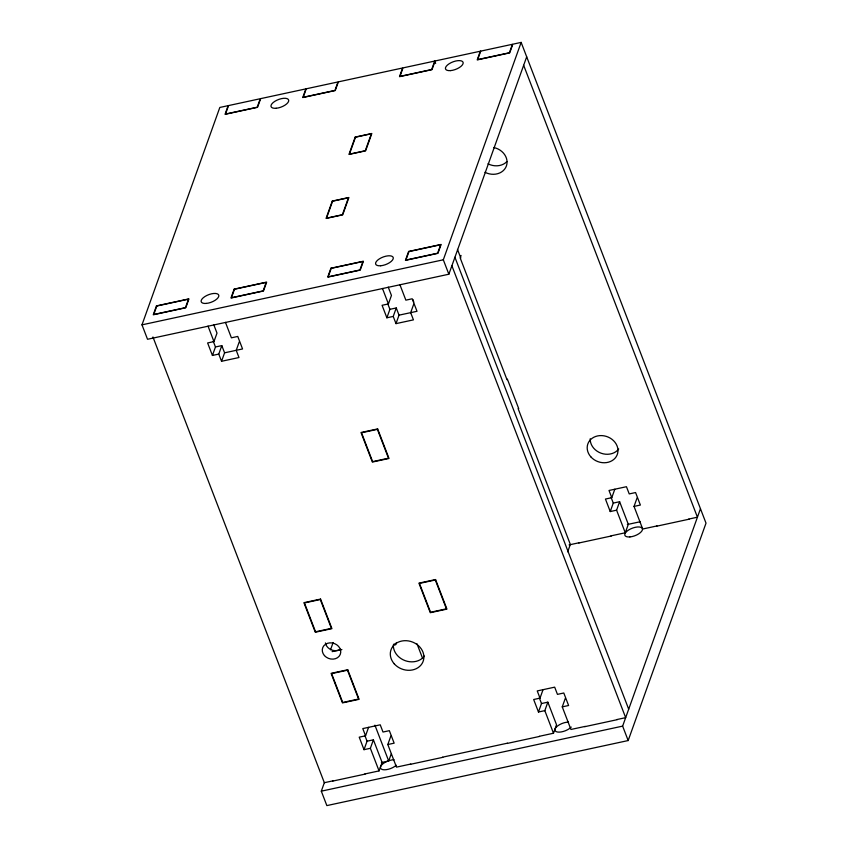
<?xml version="1.0" encoding="UTF-8"?>
<svg xmlns="http://www.w3.org/2000/svg" width="848" height="848" viewBox="0 0 848 848"><rect width="100%" height="100%" fill="white"/><g stroke="black" fill="none" stroke-linecap="round" stroke-linejoin="round"><path stroke-width="1.27" d="M526.693 56.827L448.857 274.222L147.531 339.274L141.987 324.848L219.823 107.452L228.144 105.661L225.038 114.342L257.548 107.314L260.665 98.633L305.863 88.881L302.747 97.562L335.267 90.545L338.373 81.864L402.599 67.988L399.493 76.68L432.003 69.653L435.109 60.971L480.307 51.219L477.201 59.901L509.712 52.883L512.828 44.202L521.149 42.4L706.013 523.152L628.177 740.548L326.851 805.6L321.307 791.173L324.413 782.481M212.424 355.45L215.466 346.98L221.805 345.613L218.773 354.082L212.424 355.45L207.622 342.952L213.961 341.585L217.003 333.116L213.802 324.795M239.253 341.85L236.221 350.319L238.988 357.527L221.551 361.29L224.582 352.821L221.805 345.613M434.717 61.056L431.685 69.525L399.97 76.373L403.001 67.904L434.717 61.056L435.639 63.462M386.879 317.788L389.91 309.319L396.26 307.951L393.228 316.421L386.879 317.788L382.077 305.291L388.416 303.923L391.447 295.454L388.246 287.122M413.707 304.188L410.665 312.658L413.442 319.866L395.995 323.629L399.026 315.159L396.26 307.951M448.857 274.222L443.313 259.795L521.149 42.4M461.068 255.471L460.188 257.951L507.019 379.745M330.529 649.759L333.126 642.519M364.015 749.674L367.057 741.194L373.396 739.827L370.364 748.296L364.015 749.674L359.213 737.166L365.552 735.799L368.594 727.33M410.771 764.048L396.493 767.133L387.812 744.533L390.843 736.064M364.778 773.98L379.056 770.896L382.088 762.426L373.396 739.827M381.377 762.575L388.691 760.995L391.214 753.957M567.704 551.815L570.344 544.437L518.107 408.588M538.469 712.002L541.501 703.533L547.85 702.165L544.819 710.635L538.469 712.002L533.668 699.505L540.006 698.137L543.038 689.668M610.242 511.556L613.274 503.087L619.623 501.709L616.591 510.178L610.242 511.556L605.44 499.048L611.779 497.681L614.811 489.211M585.226 726.386L570.948 729.471L562.256 706.872L565.298 698.402M656.999 525.93L642.72 529.014L634.039 506.415L637.071 497.946M539.233 736.318L553.5 733.234L556.532 724.764L547.85 702.165M611.005 535.862L625.273 532.777L628.315 524.308L619.623 501.709M628.177 740.548L622.633 726.121L700.469 508.726M141.987 324.848L443.313 259.795M224.582 352.821L242.56 348.952L237.758 336.444L231.409 337.822L225.462 322.357M399.026 315.159L417.015 311.29L412.202 298.782L405.863 300.16L399.917 284.695M634.039 506.415L640.378 505.048L635.576 492.55L629.227 493.918L626.449 486.71L609.012 490.473L611.779 497.681M627.35 524.52L640.261 521.732M569.082 544.904L579.29 542.709M688.714 519.082L697.438 517.195L523.661 65.296M578.813 543.006L611.323 535.989M656.522 526.226L689.032 519.209M332.109 651.635L341.871 649.536M387.812 744.533L394.15 743.166L389.349 730.669L382.999 732.036L380.233 724.817L362.785 728.591L365.552 735.799M562.256 706.872L568.605 705.504L563.793 692.996L557.454 694.374L554.677 687.156L537.24 690.929L540.006 698.137M333.063 780.828L324.339 782.704L152.937 336.974M442.486 757.2L507.507 743.166M616.941 719.539L625.665 717.652L451.889 265.753M332.586 781.125L365.096 774.107M410.294 764.345L442.804 757.328M507.04 743.463L539.551 736.435M584.749 726.683L617.259 719.666M321.307 791.173L622.633 726.121M616.591 510.178L625.273 532.777M611.09 497.405L613.274 503.087M457.475 249.397L460.793 258.015M507.348 379.088L518.722 408.651M454.92 257.273L628.697 709.182M382.469 288.458L388.416 303.923M393.228 316.421L395.995 323.629M544.819 710.635L553.5 733.234M387.727 303.637L389.91 309.319M539.317 697.851L541.501 703.533M417.004 643.802L422.664 658.504M374.911 725.167L388.691 760.995M208.025 326.12L213.961 341.585M218.773 354.082L221.551 361.29M370.364 748.296L379.056 770.896M213.272 341.299L215.466 346.98M364.863 735.513L367.057 741.194M396.387 642.508A6.265 1.95 77.8 0 1 394.034 643.918M413.76 302.153A25.61 7.971 77.8 0 1 413.124 299.747M396.27 765.246A9.392 3.996 -21 0 1 384.038 769.793A9.392 3.996 -21 0 1 381.96 764.642A9.392 3.996 -21 0 1 394.055 759.755M571.234 727.075A9.392 3.996 -21 0 1 558.98 732.142A9.392 3.996 -21 0 1 556.246 727.149A9.392 3.996 -21 0 1 568.51 722.093M340.589 649.208A9.392 7.982 19.7 0 1 331.356 649.844A9.392 7.982 19.7 0 1 325.409 642.932M424.435 656.066A17.077 14.511 19.7 0 1 405.227 660.687A17.077 14.511 19.7 0 1 393.345 644.904M618.711 448.984A15.646 13.303 19.7 0 1 601.105 453.214A15.646 13.303 19.7 0 1 590.219 438.745M506.892 161.597A15.646 13.303 19.7 0 1 488.003 163.812M493.812 147.531A15.646 13.303 19.7 0 1 506.394 165.985A15.646 13.303 19.7 0 1 484.971 172.282M156.456 305.895L153.265 314.788L185.776 307.771L188.966 298.878L156.456 305.895M156.774 306.022L153.742 314.491L185.458 307.644L188.489 299.174L156.774 306.022M228.547 105.576L225.515 114.045L257.23 107.198L260.262 98.728L228.547 105.576M234.165 289.126L230.974 298.019L263.484 291.002L266.675 282.108L234.165 289.126M234.483 289.253L231.451 297.722L263.166 290.875L266.198 282.405L234.483 289.253M306.255 88.796L303.224 97.266L334.939 90.418L337.97 81.949L306.255 88.796M332.268 201.082L326.056 218.445L342.709 214.851L348.92 197.489L332.268 201.082M355.185 137.079L348.963 154.442L365.615 150.849L371.837 133.486L355.185 137.079M332.586 201.209L326.522 218.148L342.38 214.724L348.443 197.785L332.586 201.209M355.503 137.206L349.44 154.145L365.297 150.721L371.36 133.783L355.503 137.206M330.9 268.233L327.72 277.126L360.23 270.109L363.41 261.216L330.9 268.233M331.229 268.36L328.187 276.83L359.912 269.982L362.944 261.513L331.229 268.36M408.619 251.464L405.429 260.357L437.939 253.329L441.13 244.436L408.619 251.464M408.937 251.591L405.906 260.06L437.621 253.213L440.653 244.733L408.937 251.591M480.71 51.134L477.678 59.604L509.394 52.756L512.425 44.287L480.71 51.134M377.657 428.908L361.004 432.501L372.367 462.065L389.02 458.471L377.657 428.908M377.392 429.353L361.534 432.777L372.622 461.619L388.49 458.196L377.392 429.353M320.565 599.08L303.913 602.674L315.286 632.237L331.939 628.644L320.565 599.08M320.311 599.525L304.453 602.949L315.541 631.792L331.398 628.368L320.311 599.525M435.575 579.544L418.923 583.138L430.296 612.701L446.949 609.108L435.575 579.544M435.321 579.99L419.463 583.413L430.551 612.256L446.408 608.832L435.321 579.99M347.744 669.75L331.091 673.344L342.465 702.907L359.107 699.314L347.744 669.75M347.489 670.196L331.621 673.619L342.719 702.462L358.577 699.038L347.489 670.196M206.234 303.425A9.392 3.996 -21 0 0 218.816 295.358A9.392 3.996 -21 0 0 204.856 296.567A9.392 3.996 -21 0 0 206.234 303.425M380.688 265.763A9.392 3.996 -21 0 0 393.271 257.697A9.392 3.996 -21 0 0 379.31 258.905A9.392 3.996 -21 0 0 380.688 265.763M276.119 108.268A9.392 3.996 -21 0 0 288.691 100.191A9.392 3.996 -21 0 0 274.731 101.4A9.392 3.996 -21 0 0 276.119 108.268M450.564 70.607A9.392 3.996 -21 0 0 463.146 62.529A9.392 3.996 -21 0 0 449.186 63.738A9.392 3.996 -21 0 0 450.564 70.607M629.884 536.932A9.392 3.996 -21 0 0 642.466 528.866A9.392 3.996 -21 0 0 628.506 530.074A9.392 3.996 -21 0 0 629.884 536.932M324.455 655.589A9.392 7.982 19.7 0 0 340.207 654.529A9.392 7.982 19.7 0 0 329.872 642.858A9.392 7.982 19.7 0 0 324.455 655.589M394.267 663.846A17.077 14.511 19.7 0 0 422.908 661.928A17.077 14.511 19.7 0 0 404.125 640.717A17.077 14.511 19.7 0 0 394.267 663.846M590.812 456.818A15.646 13.303 19.7 0 0 617.068 455.058A15.646 13.303 19.7 0 0 599.843 435.618A15.646 13.303 19.7 0 0 590.812 456.818"/></g></svg>
